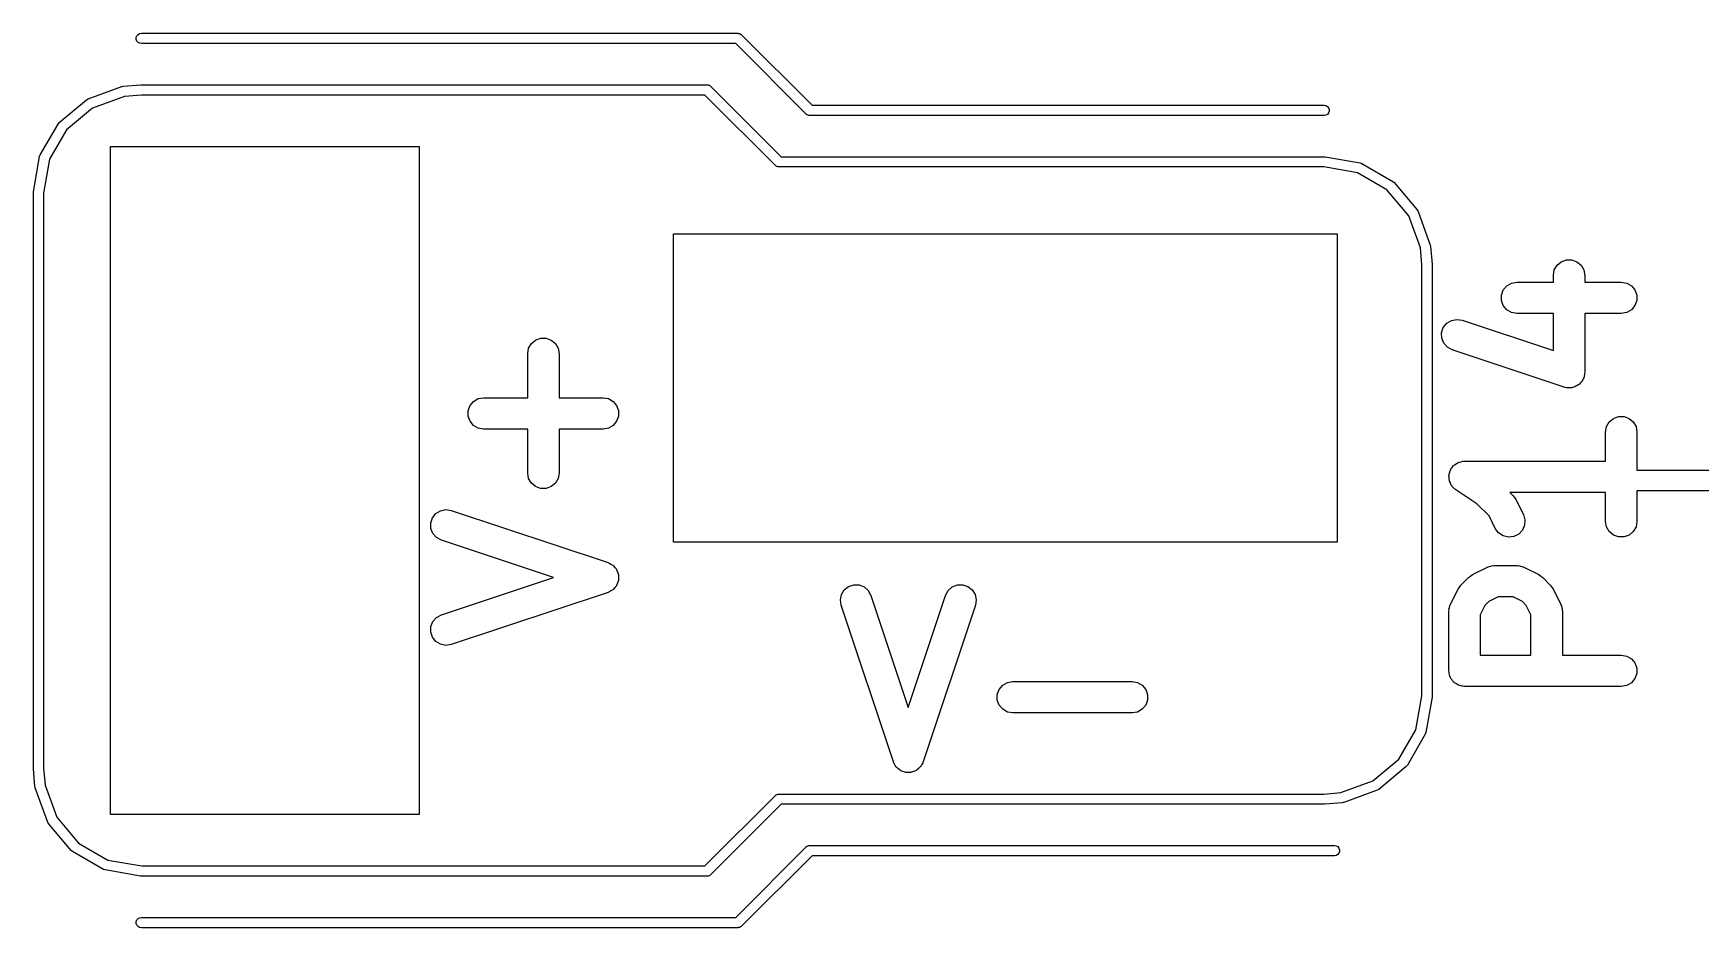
# Model space of a CAD drawing. Extents: x -2 to 76, y -93 to 7.
# Drawn here: x 27.45 to 43.66, y -27.35 to -18.65 of the extents above; entities that cross this region are included whole.
import ezdxf

# ---------------------------------------------------------------- set-up
doc = ezdxf.new("R2010")
doc.units = 0
doc.header["$MEASUREMENT"] = 0
doc.layers.add('BLACK', color=7, linetype='CONTINUOUS')

msp = doc.modelspace()

# ---------------------------------------------------------------- linework, layer by layer
at = {"layer": 'Black'}
for p, q in [((28.4508, -18.6913), (28.4567, -18.675)), ((28.4508, -18.7087), (28.4508, -18.6913)), ((28.4567, -18.725), (28.4508, -18.7087)), ((28.4567, -18.675), (28.4679, -18.6617)), ((28.4679, -18.7383), (28.4567, -18.725)), ((28.4679, -18.6617), (28.4829, -18.653)), ((28.4829, -18.747), (28.4679, -18.7383)), ((28.4829, -18.653), (28.5, -18.65)), ((28.5, -18.75), (28.4829, -18.747)), ((28.5, -18.65), (34.3, -18.65)), ((34.2793, -18.75), (28.5, -18.75)), ((34.9646, -19.4354), (34.2793, -18.75)), ((34.3, -18.65), (34.3022, -18.6504)), ((34.3022, -18.6504), (34.3044, -18.6502)), ((34.3044, -18.6502), (34.3107, -18.6519)), ((34.3107, -18.6519), (34.3171, -18.653)), ((34.3171, -18.653), (34.319, -18.6541)), ((34.319, -18.6541), (34.3211, -18.6547)), ((34.3211, -18.6547), (34.3265, -18.6584)), ((34.3265, -18.6584), (34.3321, -18.6617)), ((34.3321, -18.6617), (34.3336, -18.6634)), ((34.3336, -18.6634), (34.3354, -18.6646)), ((34.3354, -18.6646), (35.0207, -19.35)), ((27.9679, -19.2957), (27.9829, -19.287)), ((27.9829, -19.287), (28.3093, -19.1682)), ((28.3373, -19.2644), (28.0254, -19.3779)), ((28.3093, -19.1682), (28.3157, -19.1671)), ((28.3157, -19.1671), (28.322, -19.1654)), ((28.322, -19.1654), (28.4956, -19.1502)), ((28.5022, -19.25), (28.3373, -19.2644)), ((28.4956, -19.1502), (28.4978, -19.1504)), ((28.4978, -19.1504), (28.5, -19.15)), ((28.5, -19.15), (34, -19.15)), ((33.9793, -19.25), (28.5022, -19.25)), ((34.6646, -19.9354), (33.9793, -19.25)), ((34, -19.15), (34.0022, -19.1504)), ((34.0022, -19.1504), (34.0044, -19.1502)), ((34.0044, -19.1502), (34.0107, -19.1519)), ((34.0107, -19.1519), (34.0171, -19.153)), ((34.0171, -19.153), (34.019, -19.1541)), ((34.019, -19.1541), (34.0211, -19.1547)), ((34.0211, -19.1547), (34.0265, -19.1584)), ((34.0265, -19.1584), (34.0321, -19.1617)), ((34.0321, -19.1617), (34.0336, -19.1634)), ((34.0336, -19.1634), (34.0354, -19.1646)), ((34.0354, -19.1646), (34.7207, -19.85)), ((27.7018, -19.5189), (27.9679, -19.2957)), ((28.0254, -19.3779), (27.7728, -19.5898)), ((27.9679, -19.2957), (27.9679, -19.2957)), ((34.9664, -19.4366), (34.9646, -19.4354)), ((34.9679, -19.4383), (34.9664, -19.4366)), ((34.9735, -19.4416), (34.9679, -19.4383)), ((34.9789, -19.4453), (34.9735, -19.4416)), ((34.981, -19.4459), (34.9789, -19.4453)), ((34.9829, -19.447), (34.981, -19.4459)), ((34.9893, -19.4481), (34.9829, -19.447)), ((34.9956, -19.4498), (34.9893, -19.4481)), ((34.9978, -19.4496), (34.9956, -19.4498)), ((35, -19.45), (34.9978, -19.4496)), ((40, -19.45), (35, -19.45)), ((35.0207, -19.35), (40, -19.35)), ((40, -19.35), (40.0171, -19.353)), ((40.0171, -19.447), (40, -19.45)), ((40.0171, -19.353), (40.0321, -19.3617)), ((40.0321, -19.4383), (40.0171, -19.447)), ((40.0321, -19.3617), (40.0433, -19.375)), ((40.0433, -19.425), (40.0321, -19.4383)), ((40.0433, -19.375), (40.0492, -19.3913)), ((40.0492, -19.4087), (40.0433, -19.425)), ((40.0492, -19.3913), (40.0492, -19.4087)), ((27.517, -19.833), (27.6907, -19.5322)), ((27.7728, -19.5898), (27.608, -19.8753)), ((27.6907, -19.5322), (27.7018, -19.5189)), ((27.7018, -19.5189), (27.7018, -19.5189)), ((28.2, -26.25), (28.2, -19.75)), ((28.2, -19.75), (31.2, -19.75)), ((31.2, -19.75), (31.2, -26.25)), ((27.4508, -20.1913), (27.5111, -19.8493)), ((27.5111, -19.8493), (27.5145, -19.8399)), ((27.5111, -19.8493), (27.5111, -19.8493)), ((27.5145, -19.8399), (27.517, -19.833)), ((27.517, -19.833), (27.517, -19.833)), ((27.608, -19.8753), (27.55, -20.2044)), ((34.6664, -19.9366), (34.6646, -19.9354)), ((34.6679, -19.9383), (34.6664, -19.9366)), ((34.6735, -19.9416), (34.6679, -19.9383)), ((34.7207, -19.85), (40, -19.85)), ((40, -19.85), (40.0043, -19.8508)), ((40.0043, -19.8508), (40.0087, -19.8508)), ((40.0087, -19.8508), (40.3507, -19.9111)), ((40.3507, -19.9111), (40.3507, -19.9111)), ((40.3507, -19.9111), (40.3601, -19.9145)), ((40.3601, -19.9145), (40.367, -19.917)), ((40.367, -19.917), (40.367, -19.917)), ((40.367, -19.917), (40.6678, -20.0907)), ((34.6789, -19.9453), (34.6735, -19.9416)), ((34.681, -19.9459), (34.6789, -19.9453)), ((34.6829, -19.947), (34.681, -19.9459)), ((34.6893, -19.9481), (34.6829, -19.947)), ((34.6956, -19.9498), (34.6893, -19.9481)), ((34.6978, -19.9496), (34.6956, -19.9498)), ((34.7, -19.95), (34.6978, -19.9496)), ((39.9956, -19.95), (34.7, -19.95)), ((40.3247, -20.008), (39.9956, -19.95)), ((40.6102, -20.1728), (40.3247, -20.008)), ((40.6678, -20.0907), (40.6811, -20.1018)), ((27.45, -20.2), (27.4508, -20.1957)), ((27.45, -25.8), (27.45, -20.2)), ((27.4508, -20.1957), (27.4508, -20.1913)), ((27.55, -20.2044), (27.55, -25.7978)), ((40.8221, -20.4254), (40.6102, -20.1728)), ((40.6811, -20.1018), (40.6811, -20.1018)), ((40.6811, -20.1018), (40.9043, -20.3679)), ((40.9356, -20.7373), (40.8221, -20.4254)), ((40.9043, -20.3679), (40.9043, -20.3679)), ((40.9043, -20.3679), (40.913, -20.3829)), ((40.913, -20.3829), (41.0318, -20.7093)), ((33.6742, -23.6), (33.6742, -20.6)), ((33.6742, -20.6), (40.1258, -20.6)), ((40.1258, -20.6), (40.1258, -23.6)), ((40.95, -20.9022), (40.9356, -20.7373)), ((41.0318, -20.7093), (41.0329, -20.7157)), ((41.0329, -20.7157), (41.0346, -20.722)), ((41.0346, -20.722), (41.0498, -20.8956)), ((40.95, -25.0956), (40.95, -20.9022)), ((41.0498, -20.8956), (41.0496, -20.8978)), ((41.0496, -20.8978), (41.05, -20.9)), ((41.05, -20.9), (41.05, -25.1)), ((42.2382, -20.9522), (42.2647, -20.9063)), ((42.2647, -20.9063), (42.3052, -20.8723)), ((42.3052, -20.8723), (42.355, -20.8542)), ((42.355, -20.8542), (42.4079, -20.8542)), ((42.4079, -20.8542), (42.4576, -20.8723)), ((42.4576, -20.8723), (42.4982, -20.9063)), ((42.4982, -20.9063), (42.5246, -20.9522)), ((41.8213, -21.0788), (41.8734, -21.0696)), ((41.8734, -21.0696), (42.229, -21.0696)), ((42.229, -21.0043), (42.2382, -20.9522)), ((42.229, -21.0696), (42.229, -21.0043)), ((42.5246, -20.9522), (42.5338, -21.0043)), ((42.5338, -21.0043), (42.5338, -21.0696)), ((42.5338, -21.0696), (42.8894, -21.0696)), ((42.8894, -21.0696), (42.9416, -21.0788)), ((41.7233, -21.1955), (41.7414, -21.1458)), ((41.7233, -21.2485), (41.7233, -21.1955)), ((41.7414, -21.1458), (41.7755, -21.1053)), ((41.7755, -21.1053), (41.8213, -21.0788)), ((42.9416, -21.0788), (42.9874, -21.1053)), ((42.9874, -21.1053), (43.0214, -21.1458)), ((43.0214, -21.1458), (43.0395, -21.1955)), ((43.0395, -21.1955), (43.0395, -21.2485)), ((41.7414, -21.2982), (41.7233, -21.2485)), ((41.7755, -21.3387), (41.7414, -21.2982)), ((41.8213, -21.3652), (41.7755, -21.3387)), ((41.8734, -21.3744), (41.8213, -21.3652)), ((42.229, -21.3744), (41.8734, -21.3744)), ((42.229, -21.7363), (42.229, -21.3744)), ((42.8894, -21.3744), (42.5338, -21.3744)), ((42.5338, -21.3744), (42.5338, -21.9477)), ((42.9416, -21.3652), (42.8894, -21.3744)), ((42.9874, -21.3387), (42.9416, -21.3652)), ((43.0214, -21.2982), (42.9874, -21.3387)), ((43.0395, -21.2485), (43.0214, -21.2982)), ((41.1421, -21.5625), (41.1588, -21.5123)), ((41.1588, -21.5123), (41.1917, -21.4708)), ((41.1917, -21.4708), (41.2368, -21.4431)), ((41.2368, -21.4431), (41.2887, -21.4325)), ((41.2887, -21.4325), (41.341, -21.4403)), ((41.341, -21.4403), (42.229, -21.7363)), ((32.2565, -21.7663), (32.2656, -21.7142)), ((32.2656, -21.7142), (32.2921, -21.6683)), ((32.2921, -21.6683), (32.3327, -21.6343)), ((32.3327, -21.6343), (32.3824, -21.6162)), ((32.3824, -21.6162), (32.4353, -21.6162)), ((32.4353, -21.6162), (32.4851, -21.6343)), ((32.4851, -21.6343), (32.5256, -21.6683)), ((32.5256, -21.6683), (32.5521, -21.7142)), ((32.5521, -21.7142), (32.5613, -21.7663)), ((41.1436, -21.6154), (41.1421, -21.5625)), ((41.163, -21.6646), (41.1436, -21.6154)), ((41.1981, -21.7042), (41.163, -21.6646)), ((41.2447, -21.7294), (41.1981, -21.7042)), ((32.2565, -22.1945), (32.2565, -21.7663)), ((32.5613, -21.7663), (32.5613, -22.1945)), ((42.3332, -22.0923), (41.2447, -21.7294)), ((42.4982, -22.0457), (42.4895, -22.0529)), ((42.5059, -22.0323), (42.4982, -22.0457)), ((42.5154, -22.0203), (42.5059, -22.0323)), ((42.519, -22.0096), (42.5154, -22.0203)), ((42.5246, -21.9998), (42.519, -22.0096)), ((42.5273, -21.9847), (42.5246, -21.9998)), ((42.5322, -21.9701), (42.5273, -21.9847)), ((42.5338, -21.9477), (42.5319, -21.9588)), ((42.5319, -21.9588), (42.5322, -21.9701)), ((31.7303, -22.2301), (31.7762, -22.2036)), ((31.7762, -22.2036), (31.8283, -22.1945)), ((31.8283, -22.1945), (32.2565, -22.1945)), ((32.5613, -22.1945), (32.9894, -22.1945)), ((32.9894, -22.1945), (33.0416, -22.2036)), ((33.0416, -22.2036), (33.0874, -22.2301)), ((42.3444, -22.0939), (42.3332, -22.0923)), ((42.355, -22.0978), (42.3444, -22.0939)), ((42.3704, -22.0978), (42.355, -22.0978)), ((42.3856, -22.1001), (42.3704, -22.0978)), ((42.3966, -22.0978), (42.3856, -22.1001)), ((42.4079, -22.0978), (42.3966, -22.0978)), ((42.4224, -22.0925), (42.4079, -22.0978)), ((42.4374, -22.0894), (42.4224, -22.0925)), ((42.447, -22.0835), (42.4374, -22.0894)), ((42.4576, -22.0797), (42.447, -22.0835)), ((42.4694, -22.0698), (42.4576, -22.0797)), ((42.4825, -22.0617), (42.4694, -22.0698)), ((42.4895, -22.0529), (42.4825, -22.0617)), ((31.6782, -22.3204), (31.6963, -22.2707)), ((31.6782, -22.3733), (31.6782, -22.3204)), ((31.6963, -22.2707), (31.7303, -22.2301)), ((33.0874, -22.2301), (33.1214, -22.2707)), ((33.1214, -22.2707), (33.1395, -22.3204)), ((33.1395, -22.3204), (33.1395, -22.3733)), ((31.6963, -22.4231), (31.6782, -22.3733)), ((31.7303, -22.4636), (31.6963, -22.4231)), ((31.7762, -22.4901), (31.7303, -22.4636)), ((31.8283, -22.4993), (31.7762, -22.4901)), ((32.2565, -22.4993), (31.8283, -22.4993)), ((32.2565, -22.9274), (32.2565, -22.4993)), ((32.9894, -22.4993), (32.5613, -22.4993)), ((32.5613, -22.4993), (32.5613, -22.9274)), ((33.0416, -22.4901), (32.9894, -22.4993)), ((33.0874, -22.4636), (33.0416, -22.4901)), ((33.1214, -22.4231), (33.0874, -22.4636)), ((33.1395, -22.3733), (33.1214, -22.4231)), ((42.737, -22.5283), (42.7462, -22.4762)), ((42.737, -22.8113), (42.737, -22.5283)), ((42.7462, -22.4762), (42.7727, -22.4303)), ((42.7727, -22.4303), (42.8132, -22.3963)), ((42.8132, -22.3963), (42.863, -22.3782)), ((42.863, -22.3782), (42.9159, -22.3782)), ((42.9159, -22.3782), (42.9656, -22.3963)), ((42.9656, -22.3963), (43.0062, -22.4303)), ((43.0062, -22.4303), (43.0326, -22.4762)), ((43.0326, -22.4762), (43.0418, -22.5283)), ((43.0418, -22.5283), (43.0418, -22.9)), ((41.2552, -22.8584), (41.262, -22.8534)), ((41.262, -22.8534), (41.2675, -22.847)), ((41.2675, -22.847), (41.2832, -22.8379)), ((41.2832, -22.8379), (41.2979, -22.8271)), ((41.2979, -22.8271), (41.306, -22.8247)), ((41.306, -22.8247), (41.3133, -22.8205)), ((41.3133, -22.8205), (41.3312, -22.8173)), ((41.3312, -22.8173), (41.3487, -22.8122)), ((41.3487, -22.8122), (41.3571, -22.8128)), ((41.3571, -22.8128), (41.3654, -22.8113)), ((41.3654, -22.8113), (42.737, -22.8113)), ((32.2656, -22.9796), (32.2565, -22.9274)), ((32.2921, -23.0254), (32.2656, -22.9796)), ((32.5521, -22.9796), (32.5256, -23.0254)), ((32.5613, -22.9274), (32.5521, -22.9796)), ((41.2133, -22.9539), (41.2153, -22.9457)), ((41.2153, -22.972), (41.2133, -22.9539)), ((41.2153, -22.9373), (41.2216, -22.9202)), ((41.2153, -22.9457), (41.2153, -22.9373)), ((41.2153, -22.9902), (41.2153, -22.972)), ((41.2182, -22.9981), (41.2153, -22.9902)), ((41.2192, -23.0065), (41.2182, -22.9981)), ((41.2272, -23.0228), (41.2192, -23.0065)), ((41.2216, -22.9202), (41.2259, -22.9025)), ((41.2259, -22.9025), (41.2306, -22.8955)), ((41.2306, -22.8955), (41.2334, -22.8875)), ((41.2334, -22.8875), (41.2451, -22.8736)), ((41.2451, -22.8736), (41.2552, -22.8584)), ((43.0418, -22.9), (43.9, -22.9)), ((32.3327, -23.0594), (32.2921, -23.0254)), ((32.3824, -23.0775), (32.3327, -23.0594)), ((32.4353, -23.0775), (32.3824, -23.0775)), ((32.4851, -23.0594), (32.4353, -23.0775)), ((32.5256, -23.0254), (32.4851, -23.0594)), ((41.2334, -23.0399), (41.2272, -23.0228)), ((41.2389, -23.0464), (41.2334, -23.0399)), ((41.2426, -23.054), (41.2389, -23.0464)), ((41.2558, -23.0665), (41.2426, -23.054)), ((41.2675, -23.0805), (41.2558, -23.0665)), ((41.2748, -23.0847), (41.2675, -23.0805)), ((41.2809, -23.0905), (41.2748, -23.0847)), ((41.486, -23.2273), (41.2809, -23.0905)), ((42.737, -23.1161), (41.8059, -23.1161)), ((41.8059, -23.1161), (41.836, -23.1462)), ((41.836, -23.1462), (41.85, -23.1662)), ((41.85, -23.1662), (41.8646, -23.1858)), ((42.737, -23.3991), (42.737, -23.1161)), ((43.9, -23.1), (43.0418, -23.1)), ((43.0418, -23.1), (43.0418, -23.3991)), ((31.3314, -23.3629), (31.3643, -23.3214)), ((31.3643, -23.3214), (31.4094, -23.2937)), ((31.4094, -23.2937), (31.4613, -23.2831)), ((31.4613, -23.2831), (31.5136, -23.2908)), ((31.5136, -23.2908), (33.0376, -23.7988)), ((41.603, -23.3443), (41.486, -23.2273)), ((41.8646, -23.1858), (41.9372, -23.331)), ((41.9372, -23.331), (41.9523, -23.3817)), ((31.3147, -23.4131), (31.3314, -23.3629)), ((31.3161, -23.466), (31.3147, -23.4131)), ((31.3356, -23.5152), (31.3161, -23.466)), ((41.6645, -23.4673), (41.603, -23.3443)), ((41.6961, -23.5098), (41.6645, -23.4673)), ((41.928, -23.4831), (41.8916, -23.5215)), ((41.9491, -23.4346), (41.928, -23.4831)), ((41.9523, -23.3817), (41.9491, -23.4346)), ((42.7462, -23.4513), (42.737, -23.3991)), ((42.7727, -23.4971), (42.7462, -23.4513)), ((42.8132, -23.5311), (42.7727, -23.4971)), ((43.0062, -23.4971), (42.9656, -23.5311)), ((43.0326, -23.4513), (43.0062, -23.4971)), ((43.0418, -23.3991), (43.0326, -23.4513)), ((31.3707, -23.5548), (31.3356, -23.5152)), ((31.4172, -23.58), (31.3707, -23.5548)), ((32.5075, -23.9434), (31.4172, -23.58)), ((40.1258, -23.6), (33.6742, -23.6)), ((41.7402, -23.539), (41.6961, -23.5098)), ((41.7917, -23.5513), (41.7402, -23.539)), ((41.8443, -23.5452), (41.7917, -23.5513)), ((41.8916, -23.5215), (41.8443, -23.5452)), ((42.863, -23.5492), (42.8132, -23.5311)), ((42.9159, -23.5492), (42.863, -23.5492)), ((42.9656, -23.5311), (42.9159, -23.5492)), ((33.0376, -23.7988), (33.0413, -23.8009)), ((33.0413, -23.8009), (33.0454, -23.8017)), ((33.0454, -23.8017), (33.0645, -23.8134)), ((33.0645, -23.8134), (33.0842, -23.8241)), ((33.0842, -23.8241), (33.087, -23.8272)), ((33.087, -23.8272), (33.0905, -23.8294)), ((33.0905, -23.8294), (33.1044, -23.8469)), ((41.6212, -23.8334), (41.6383, -23.8283)), ((41.6383, -23.8283), (41.6471, -23.8288)), ((41.6471, -23.8288), (41.6557, -23.8273)), ((41.6557, -23.8273), (41.8734, -23.8273)), ((41.8734, -23.8273), (41.8821, -23.8288)), ((41.8821, -23.8288), (41.8909, -23.8283)), ((41.8909, -23.8283), (41.908, -23.8334)), ((31.4172, -24.3068), (32.5075, -23.9434)), ((33.1044, -23.8469), (33.1193, -23.8637)), ((33.1193, -23.8637), (33.1208, -23.8676)), ((33.1208, -23.8676), (33.1234, -23.8709)), ((33.1234, -23.8709), (33.1305, -23.8921)), ((33.1305, -23.8921), (33.1387, -23.9129)), ((33.1387, -23.974), (33.1305, -23.9948)), ((33.1387, -23.9129), (33.1388, -23.9171)), ((33.1388, -23.9698), (33.1387, -23.974)), ((33.1388, -23.9171), (33.1402, -23.9211)), ((33.1402, -23.9658), (33.1388, -23.9698)), ((33.1402, -23.9211), (33.1396, -23.9434)), ((33.1396, -23.9434), (33.1402, -23.9658)), ((41.3302, -24.0171), (41.4028, -23.9445)), ((41.4028, -23.9445), (41.4228, -23.9305)), ((41.4228, -23.9305), (41.4424, -23.916)), ((41.4424, -23.916), (41.5876, -23.8434)), ((41.5876, -23.8434), (41.596, -23.8409)), ((41.596, -23.8409), (41.6036, -23.8365)), ((41.6036, -23.8365), (41.6212, -23.8334)), ((41.908, -23.8334), (41.9256, -23.8365)), ((41.9256, -23.8365), (41.9332, -23.8409)), ((41.9332, -23.8409), (41.9416, -23.8434)), ((41.9416, -23.8434), (42.0867, -23.916)), ((42.0867, -23.916), (42.1063, -23.9305)), ((42.1063, -23.9305), (42.1263, -23.9445)), ((42.1263, -23.9445), (42.1989, -24.0171)), ((33.0376, -24.088), (31.5136, -24.596)), ((33.0413, -24.086), (33.0376, -24.088)), ((33.0454, -24.0852), (33.0413, -24.086)), ((33.0645, -24.0735), (33.0454, -24.0852)), ((33.0842, -24.0628), (33.0645, -24.0735)), ((33.087, -24.0597), (33.0842, -24.0628)), ((33.0905, -24.0575), (33.087, -24.0597)), ((33.1044, -24.0399), (33.0905, -24.0575)), ((33.1193, -24.0232), (33.1044, -24.0399)), ((33.1208, -24.0193), (33.1193, -24.0232)), ((33.1234, -24.016), (33.1208, -24.0193)), ((33.1305, -23.9948), (33.1234, -24.016)), ((35.2962, -24.1613), (35.3068, -24.1094)), ((35.3068, -24.1094), (35.3345, -24.0643)), ((35.3345, -24.0643), (35.376, -24.0314)), ((35.376, -24.0314), (35.4262, -24.0147)), ((35.4262, -24.0147), (35.4791, -24.0161)), ((35.4791, -24.0161), (35.5283, -24.0356)), ((35.5283, -24.0356), (35.5679, -24.0707)), ((35.5679, -24.0707), (35.5932, -24.1172)), ((35.5932, -24.1172), (35.9566, -25.2075)), ((35.9566, -25.2075), (36.32, -24.1172)), ((36.32, -24.1172), (36.3452, -24.0707)), ((36.3452, -24.0707), (36.3848, -24.0356)), ((36.3848, -24.0356), (36.434, -24.0161)), ((36.434, -24.0161), (36.4869, -24.0147)), ((36.4869, -24.0147), (36.5371, -24.0314)), ((36.5371, -24.0314), (36.5786, -24.0643)), ((36.5786, -24.0643), (36.6063, -24.1094)), ((36.6063, -24.1094), (36.6169, -24.1613)), ((41.2291, -24.2018), (41.3017, -24.0567)), ((41.3017, -24.0567), (41.3162, -24.0371)), ((41.3162, -24.0371), (41.3302, -24.0171)), ((41.6917, -24.1321), (41.6008, -24.1775)), ((41.8375, -24.1321), (41.6917, -24.1321)), ((41.9283, -24.1775), (41.8375, -24.1321)), ((42.1989, -24.0171), (42.2129, -24.0371)), ((42.2129, -24.0371), (42.2275, -24.0567)), ((42.2275, -24.0567), (42.3, -24.2018)), ((31.3707, -24.3321), (31.4172, -24.3068)), ((35.304, -24.2136), (35.2962, -24.1613)), ((35.812, -25.7376), (35.304, -24.2136)), ((36.6092, -24.2136), (36.1012, -25.7376)), ((36.6169, -24.1613), (36.6092, -24.2136)), ((41.213, -24.27), (41.2146, -24.2613)), ((41.213, -24.8506), (41.213, -24.27)), ((41.214, -24.2526), (41.2191, -24.2355)), ((41.2146, -24.2613), (41.214, -24.2526)), ((41.2191, -24.2355), (41.2222, -24.2179)), ((41.2222, -24.2179), (41.2266, -24.2103)), ((41.2266, -24.2103), (41.2291, -24.2018)), ((41.5633, -24.2151), (41.5178, -24.306)), ((41.5178, -24.306), (41.5178, -24.6982)), ((41.6008, -24.1775), (41.5633, -24.2151)), ((41.9659, -24.2151), (41.9283, -24.1775)), ((42.0113, -24.306), (41.9659, -24.2151)), ((42.0113, -24.6982), (42.0113, -24.306)), ((42.3, -24.2018), (42.3025, -24.2103)), ((42.3025, -24.2103), (42.3069, -24.2179)), ((42.3069, -24.2179), (42.31, -24.2355)), ((42.31, -24.2355), (42.3151, -24.2526)), ((42.3151, -24.2526), (42.3146, -24.2613)), ((42.3146, -24.2613), (42.3161, -24.27)), ((42.3161, -24.27), (42.3161, -24.6982)), ((31.3147, -24.4738), (31.3161, -24.4209)), ((31.3314, -24.524), (31.3147, -24.4738)), ((31.3161, -24.4209), (31.3356, -24.3717)), ((31.3356, -24.3717), (31.3707, -24.3321)), ((31.3643, -24.5655), (31.3314, -24.524)), ((31.4094, -24.5932), (31.3643, -24.5655)), ((31.4613, -24.6038), (31.4094, -24.5932)), ((31.5136, -24.596), (31.4613, -24.6038)), ((41.5178, -24.6982), (42.0113, -24.6982)), ((42.3161, -24.6982), (42.8894, -24.6982)), ((42.8894, -24.6982), (42.9416, -24.7074)), ((42.9416, -24.7074), (42.9874, -24.7338)), ((42.9874, -24.7338), (43.0214, -24.7744)), ((43.0214, -24.7744), (43.0395, -24.8241)), ((36.9204, -24.9656), (36.9726, -24.9565)), ((36.9726, -24.9565), (38.1337, -24.9565)), ((38.1337, -24.9565), (38.1858, -24.9656)), ((41.2153, -24.8637), (41.213, -24.8506)), ((41.2153, -24.877), (41.2153, -24.8637)), ((41.2199, -24.8896), (41.2153, -24.877)), ((41.2222, -24.9027), (41.2199, -24.8896)), ((41.2289, -24.9142), (41.2222, -24.9027)), ((41.2334, -24.9268), (41.2289, -24.9142)), ((41.242, -24.937), (41.2334, -24.9268)), ((41.2487, -24.9485), (41.242, -24.937)), ((41.2589, -24.9571), (41.2487, -24.9485)), ((41.2675, -24.9673), (41.2589, -24.9571)), ((43.0214, -24.9268), (42.9874, -24.9673)), ((43.0395, -24.877), (43.0214, -24.9268)), ((43.0395, -24.8241), (43.0395, -24.877)), ((36.8225, -25.0824), (36.8406, -25.0327)), ((36.8225, -25.1353), (36.8225, -25.0824)), ((36.8406, -25.0327), (36.8746, -24.9921)), ((36.8746, -24.9921), (36.9204, -24.9656)), ((38.1858, -24.9656), (38.2317, -24.9921)), ((38.2317, -24.9921), (38.2657, -25.0327)), ((38.2657, -25.0327), (38.2838, -25.0824)), ((38.2838, -25.0824), (38.2838, -25.1353)), ((40.892, -25.4247), (40.95, -25.0956)), ((41.0492, -25.1087), (40.9889, -25.4507)), ((41.05, -25.1), (41.0492, -25.1043)), ((41.0492, -25.1043), (41.0492, -25.1087)), ((41.279, -24.974), (41.2675, -24.9673)), ((41.2892, -24.9826), (41.279, -24.974)), ((41.3018, -24.9871), (41.2892, -24.9826)), ((41.3133, -24.9938), (41.3018, -24.9871)), ((41.3264, -24.9961), (41.3133, -24.9938)), ((41.339, -25.0007), (41.3264, -24.9961)), ((41.3523, -25.0007), (41.339, -25.0007)), ((41.3654, -25.003), (41.3523, -25.0007)), ((42.8894, -25.003), (41.3654, -25.003)), ((42.9416, -24.9938), (42.8894, -25.003)), ((42.9874, -24.9673), (42.9416, -24.9938)), ((36.8406, -25.1851), (36.8225, -25.1353)), ((36.8746, -25.2256), (36.8406, -25.1851)), ((36.9204, -25.2521), (36.8746, -25.2256)), ((36.9726, -25.2613), (36.9204, -25.2521)), ((38.1337, -25.2613), (36.9726, -25.2613)), ((38.1858, -25.2521), (38.1337, -25.2613)), ((38.2317, -25.2256), (38.1858, -25.2521)), ((38.2657, -25.1851), (38.2317, -25.2256)), ((38.2838, -25.1353), (38.2657, -25.1851)), ((40.7272, -25.7102), (40.892, -25.4247)), ((40.9889, -25.4507), (40.9855, -25.4601)), ((40.9889, -25.4507), (40.9889, -25.4507)), ((40.983, -25.467), (40.8093, -25.7678)), ((40.9855, -25.4601), (40.983, -25.467)), ((40.983, -25.467), (40.983, -25.467)), ((35.814, -25.7413), (35.812, -25.7376)), ((35.8148, -25.7454), (35.814, -25.7413)), ((35.8265, -25.7645), (35.8148, -25.7454)), ((35.8372, -25.7842), (35.8265, -25.7645)), ((36.0866, -25.7645), (36.0759, -25.7842)), ((36.0983, -25.7454), (36.0866, -25.7645)), ((36.0991, -25.7413), (36.0983, -25.7454)), ((36.1012, -25.7376), (36.0991, -25.7413)), ((40.4746, -25.9221), (40.7272, -25.7102)), ((40.8093, -25.7678), (40.7982, -25.7811)), ((40.8093, -25.7678), (40.8093, -25.7678)), ((27.4504, -25.8022), (27.45, -25.8)), ((27.4502, -25.8044), (27.4504, -25.8022)), ((27.4654, -25.978), (27.4502, -25.8044)), ((27.55, -25.7978), (27.5644, -25.9627)), ((35.8403, -25.787), (35.8372, -25.7842)), ((35.8425, -25.7905), (35.8403, -25.787)), ((35.8601, -25.8044), (35.8425, -25.7905)), ((35.8768, -25.8193), (35.8601, -25.8044)), ((35.8807, -25.8208), (35.8768, -25.8193)), ((35.884, -25.8234), (35.8807, -25.8208)), ((35.9052, -25.8305), (35.884, -25.8234)), ((35.926, -25.8387), (35.9052, -25.8305)), ((35.9302, -25.8388), (35.926, -25.8387)), ((35.9342, -25.8402), (35.9302, -25.8388)), ((35.9566, -25.8396), (35.9342, -25.8402)), ((35.9789, -25.8402), (35.9566, -25.8396)), ((35.9829, -25.8388), (35.9789, -25.8402)), ((35.9871, -25.8387), (35.9829, -25.8388)), ((36.0079, -25.8305), (35.9871, -25.8387)), ((36.0291, -25.8234), (36.0079, -25.8305)), ((36.0324, -25.8208), (36.0291, -25.8234)), ((36.0363, -25.8193), (36.0324, -25.8208)), ((36.0531, -25.8044), (36.0363, -25.8193)), ((36.0706, -25.7905), (36.0531, -25.8044)), ((36.0728, -25.787), (36.0706, -25.7905)), ((36.0759, -25.7842), (36.0728, -25.787)), ((40.1627, -26.0356), (40.4746, -25.9221)), ((40.7982, -25.7811), (40.5321, -26.0043)), ((27.4671, -25.9843), (27.4654, -25.978)), ((27.4682, -25.9907), (27.4671, -25.9843)), ((27.587, -26.3171), (27.4682, -25.9907)), ((27.5644, -25.9627), (27.6779, -26.2746)), ((33.9793, -26.75), (34.6646, -26.0646)), ((34.6646, -26.0646), (34.6664, -26.0634)), ((34.6664, -26.0634), (34.6679, -26.0617)), ((34.6679, -26.0617), (34.6735, -26.0584)), ((34.6735, -26.0584), (34.6789, -26.0547)), ((34.6789, -26.0547), (34.681, -26.0541)), ((34.681, -26.0541), (34.6829, -26.053)), ((34.6829, -26.053), (34.6893, -26.0519)), ((34.6893, -26.0519), (34.6956, -26.0502)), ((34.6956, -26.0502), (34.6978, -26.0504)), ((34.6978, -26.0504), (34.7, -26.05)), ((34.7, -26.05), (39.9978, -26.05)), ((39.9978, -26.05), (40.1627, -26.0356)), ((40.5171, -26.013), (40.1907, -26.1318)), ((40.5321, -26.0043), (40.5171, -26.013)), ((40.5321, -26.0043), (40.5321, -26.0043)), ((31.2, -26.25), (28.2, -26.25)), ((34.7207, -26.15), (34.0354, -26.8354)), ((40, -26.15), (34.7207, -26.15)), ((40.0022, -26.1496), (40, -26.15)), ((40.0044, -26.1498), (40.0022, -26.1496)), ((40.178, -26.1346), (40.0044, -26.1498)), ((40.1843, -26.1329), (40.178, -26.1346)), ((40.1907, -26.1318), (40.1843, -26.1329)), ((27.5957, -26.3321), (27.587, -26.3171)), ((27.8189, -26.5982), (27.5957, -26.3321)), ((27.5957, -26.3321), (27.5957, -26.3321)), ((27.6779, -26.2746), (27.8898, -26.5272)), ((27.8898, -26.5272), (28.1753, -26.692)), ((34.2793, -27.25), (34.9646, -26.5646)), ((34.9646, -26.5646), (34.9664, -26.5634)), ((34.9664, -26.5634), (34.9679, -26.5617)), ((34.9679, -26.5617), (34.9735, -26.5584)), ((34.9735, -26.5584), (34.9789, -26.5547)), ((34.9789, -26.5547), (34.981, -26.5541)), ((34.981, -26.5541), (34.9829, -26.553)), ((34.9829, -26.553), (34.9893, -26.5519)), ((34.9893, -26.5519), (34.9956, -26.5502)), ((34.9956, -26.5502), (34.9978, -26.5504)), ((34.9978, -26.5504), (35, -26.55)), ((35, -26.55), (40.1, -26.55)), ((40.1, -26.55), (40.1171, -26.553)), ((40.1171, -26.553), (40.1321, -26.5617)), ((40.1321, -26.5617), (40.1433, -26.575)), ((40.1433, -26.575), (40.1492, -26.5913)), ((27.8322, -26.6093), (27.8189, -26.5982)), ((28.133, -26.783), (27.8322, -26.6093)), ((27.8322, -26.6093), (27.8322, -26.6093)), ((28.1753, -26.692), (28.5044, -26.75)), ((35.0207, -26.65), (34.3354, -27.3354)), ((40.1, -26.65), (35.0207, -26.65)), ((40.1171, -26.647), (40.1, -26.65)), ((40.1321, -26.6383), (40.1171, -26.647)), ((40.1433, -26.625), (40.1321, -26.6383)), ((40.1492, -26.6087), (40.1433, -26.625)), ((40.1492, -26.5913), (40.1492, -26.6087)), ((28.1399, -26.7855), (28.133, -26.783)), ((28.133, -26.783), (28.133, -26.783)), ((28.1493, -26.7889), (28.1399, -26.7855)), ((28.4913, -26.8492), (28.1493, -26.7889)), ((28.1493, -26.7889), (28.1493, -26.7889)), ((28.4957, -26.8492), (28.4913, -26.8492)), ((28.5, -26.85), (28.4957, -26.8492)), ((34, -26.85), (28.5, -26.85)), ((28.5044, -26.75), (33.9793, -26.75)), ((34.0022, -26.8496), (34, -26.85)), ((34.0044, -26.8498), (34.0022, -26.8496)), ((34.0107, -26.8481), (34.0044, -26.8498)), ((34.0171, -26.847), (34.0107, -26.8481)), ((34.019, -26.8459), (34.0171, -26.847)), ((34.0211, -26.8453), (34.019, -26.8459)), ((34.0265, -26.8416), (34.0211, -26.8453)), ((34.0321, -26.8383), (34.0265, -26.8416)), ((34.0336, -26.8366), (34.0321, -26.8383)), ((34.0354, -26.8354), (34.0336, -26.8366)), ((28.4508, -27.2913), (28.4567, -27.275)), ((28.4508, -27.3087), (28.4508, -27.2913)), ((28.4567, -27.325), (28.4508, -27.3087)), ((28.4567, -27.275), (28.4679, -27.2617)), ((28.4679, -27.3383), (28.4567, -27.325)), ((28.4679, -27.2617), (28.4829, -27.253)), ((28.4829, -27.347), (28.4679, -27.3383)), ((28.4829, -27.253), (28.5, -27.25)), ((28.5, -27.35), (28.4829, -27.347)), ((28.5, -27.25), (34.2793, -27.25)), ((34.3, -27.35), (28.5, -27.35)), ((34.3022, -27.3496), (34.3, -27.35)), ((34.3044, -27.3498), (34.3022, -27.3496)), ((34.3107, -27.3481), (34.3044, -27.3498)), ((34.3171, -27.347), (34.3107, -27.3481)), ((34.319, -27.3459), (34.3171, -27.347)), ((34.3211, -27.3453), (34.319, -27.3459)), ((34.3265, -27.3416), (34.3211, -27.3453)), ((34.3321, -27.3383), (34.3265, -27.3416)), ((34.3336, -27.3366), (34.3321, -27.3383)), ((34.3354, -27.3354), (34.3336, -27.3366))]:
    msp.add_line(p, q, dxfattribs=at)

doc.saveas('drawing.dxf')
